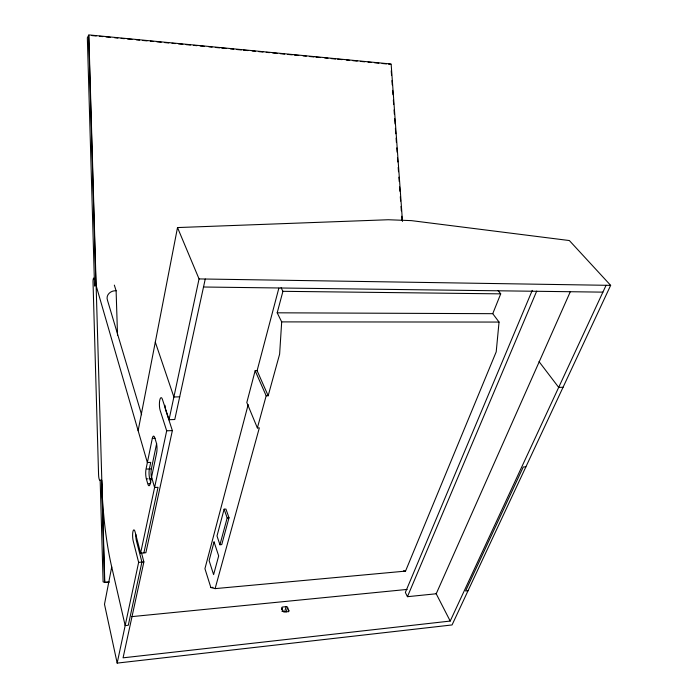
<?xml version="1.0" encoding="UTF-8"?>
<svg xmlns="http://www.w3.org/2000/svg" width="698" height="698" viewBox="0 0 698 698"><rect width="100%" height="100%" fill="white"/><g stroke="black" fill="none" stroke-linecap="round" stroke-linejoin="round"><path stroke-width="1.05" d="M281.067 287.724L282.917 291.319L277.193 312.809L281.687 321.891L279.619 354.165L268.172 395.749L266.174 395.801L255.154 370.717L257.108 370.682L268.172 395.749M277.193 312.809L492.753 313.681L499.044 322.066L496.208 351.853L405.529 571.112L215.106 588.623L210.857 587.533L204.933 568.687L248.183 404.57M111.715 566.959L104.491 604.259L117.168 663.1L452.06 624.946L610.654 285.36L569.359 240.548L411.419 220.629L388.289 219.739L177.51 227.565L138.134 430.675M152.312 438.379L146.03 469.1A6.971 1.71 88.1 0 0 146.371 478.907L147.749 483.766A7.006 1.728 88.1 0 0 150.201 483.653L156.657 452.793A7.128 1.806 88.4 0 0 156.291 442.68L154.825 437.882A7.093 1.797 88.5 0 0 152.312 438.379L155.035 438.274M150.838 482.615L149.721 478.732A6.963 1.728 88.1 0 1 149.372 468.934L150.724 462.39L147.365 462.547L95.914 284.871L88.637 35.258L87.346 37.823L94.535 286.093L95.914 284.871M151.728 478.627A6.954 1.745 88.1 0 1 151.379 468.838L156.657 443.457M117.168 663.1L138.64 562.352L133.231 541.116A6.718 1.553 87.5 0 1 132.917 531.649A6.718 1.553 87.5 0 1 135.115 531.946L140.603 553.139L145.873 552.729L172.362 430.596L165.723 410.188A7.233 1.92 88.9 0 1 164.981 405.276M140.603 553.139L166.682 430.806L160.147 410.354A7.242 1.893 88.9 0 1 159.772 400.163A7.242 1.893 88.9 0 1 162.416 399.343L169.047 419.707L174.77 419.515L205.247 279.026M169.047 419.707L199.052 278.93L177.51 227.565M143.901 552.877L158.027 487.317L154.598 487.509L151.571 477.083M141.511 552.851L143.875 561.925L123.066 657.83L450.21 621.063L606.073 285.29M255.154 370.717L246.813 402.519L257.37 427.944L259.333 427.874L215.106 588.623M257.108 370.682L278.851 288.161M224.119 509.191L216.999 535.968L219.931 544.745L221.746 544.606L229.014 517.794L225.943 509.078L224.119 509.191L227.173 517.916L219.931 544.745M257.37 427.944L266.174 395.801M281.617 609.834L282.175 608.15M285.124 610.026L286.25 606.649A1.143 0.864 21.8 0 1 287.646 607.443L288.841 610.619L288.457 611.745M287.271 608.577L286.145 611.937A1.143 0.864 21.9 0 0 284.749 611.143L281.983 611.431M492.753 313.681L500.71 293.858L498.119 290.534M532.242 290.394L405.355 592.428L407.431 596.694L436.215 593.771L570.292 291.764M407.431 596.694L536.701 291.118M468.035 590.744L465.583 590.988L523.264 467.006L525.891 466.857M286.25 606.649L282.55 607.024A1.143 0.873 21.5 0 0 281.826 608.037L283.004 611.212A1.152 0.873 21.8 0 0 284.4 612.015L288.117 611.631A1.152 0.873 22 0 0 288.841 610.619M131.678 616.639L407.161 589.417M210.857 587.533L213.021 587.332M100.163 480.25L103.103 581.87L104.587 582.385L108.932 582.01M109.132 582.08L104.796 582.455L88.812 34.9L391.142 64.015L402.493 221.406M138.64 562.352L143.875 561.925M135.822 534.31A6.71 1.562 87.5 0 0 136.442 540.88L141.912 562.082L128.301 625.26L125.169 625.574L111.54 566.183A131.259 30.328 88.2 0 1 101.611 480.154L99.919 480.268A5.828 1.195 88.5 0 1 98.566 474.544L93.026 282.062A3.368 0.689 -89.5 0 1 93.358 278.633A3.368 0.689 -89.5 0 1 94.117 278.668L94.343 279.453M227.173 517.916L229.014 517.794M148.595 483.723L150.279 483.627M146.371 478.907L148.046 478.819M149.721 478.732L151.23 478.654M146.868 469.056L149.372 468.934M150.375 468.882L151.379 468.829M166.682 430.806L172.362 430.596M179.691 396.848L173.889 396.988L155.305 342.125M563.059 387.277L558.688 387.381L539.039 361.616M117.526 335.171L116.112 290.804C111.026 290.22 105.494 294.896 107.466 300.219L141.615 414.76M281.687 321.891L499.044 322.066M282.917 291.319L500.71 293.858M203.519 287.009L602.898 292.139M199.052 278.93L610.654 285.36M91.883 35.572L96.219 35.982M99.465 36.296L102.711 36.61M105.965 36.924L110.293 37.343M114.629 37.753L117.875 38.067M121.12 38.381L124.375 38.695M127.621 39.009L131.948 39.42M136.285 39.838L139.53 40.152M142.785 40.467L147.112 40.877M150.358 41.191L153.612 41.505M156.858 41.819L161.194 42.238M164.44 42.543L168.768 42.962M172.022 43.276L175.268 43.59M178.522 43.904L182.85 44.314M186.096 44.628L190.432 45.047M193.678 45.361L196.932 45.675M200.178 45.981L204.505 46.4M208.842 46.818L212.087 47.132M215.342 47.438L219.669 47.857M221.833 48.066L226.169 48.485M230.497 48.904L233.751 49.209M236.997 49.523L241.325 49.942M243.497 50.151L247.825 50.57M252.161 50.98L255.407 51.294M258.653 51.608L262.989 52.027M266.235 52.341L269.48 52.647M272.735 52.961L277.062 53.38M280.317 53.694L284.644 54.112M287.89 54.418L292.226 54.837M294.39 55.046L298.727 55.465M303.054 55.875L306.3 56.189M309.554 56.503L313.882 56.922M316.046 57.131L320.382 57.541M324.71 57.96L327.964 58.274M331.21 58.588L335.546 59.007M337.71 59.208L342.037 59.627M346.374 60.045L349.619 60.36M352.865 60.674L357.202 61.084M360.447 61.398L364.784 61.817M368.029 62.131L371.275 62.445M374.529 62.75L378.857 63.169M382.111 63.483L386.439 63.902M388.603 64.111L390.775 64.312M403.505 570.842L405.529 571.112M435.997 593.361L450.21 621.063M114.332 285.116L116.112 290.804M391.238 70.83L391.552 75.166M391.944 80.593L392.259 84.938M392.651 90.356L392.965 94.701M393.349 100.128L393.663 104.464M394.056 109.891L394.37 114.236M394.684 118.573L395.077 124M395.382 128.345L395.775 133.772M396.089 138.108L396.403 142.453M396.796 147.88L397.11 152.216M397.494 157.643L397.808 161.98M398.2 167.407L398.514 171.752M398.907 177.179L399.221 181.515M399.605 186.942L399.919 191.287M400.312 196.705L400.626 201.05M401.018 206.477L401.333 210.813M401.716 216.24L402.031 220.585M101.611 480.154L104.587 582.385M214.059 541.927L209.112 560.59L213.605 574.611L218.675 555.905L214.059 541.927"/></g></svg>
